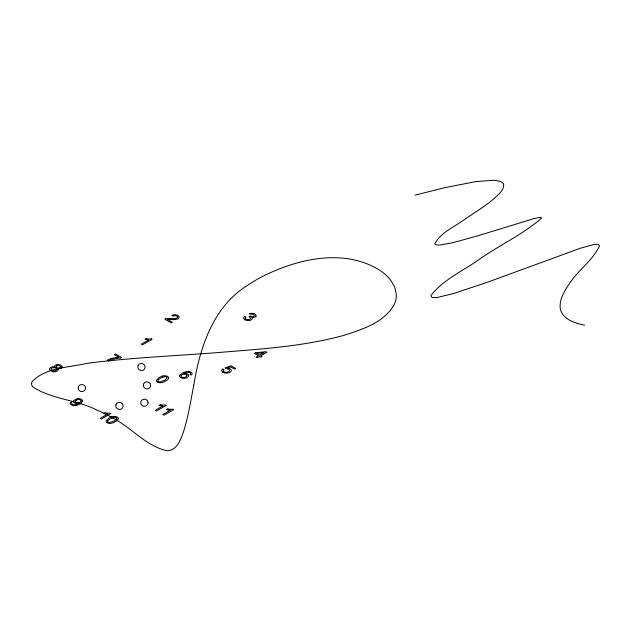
<?xml version="1.0" encoding="UTF-8"?>
<svg xmlns="http://www.w3.org/2000/svg" width="631" height="631" viewBox="0 0 631 631"><rect width="100%" height="100%" fill="white"/><g stroke="black" fill="none" stroke-linecap="round" stroke-linejoin="round"><path stroke-width="0.95" d="M81.123 401.079C80.326 403.264 75.988 403.793 75.223 401.371A3.045 1.759 0 0 1 76.067 400.267M179.851 375.09L183.637 372.377L188.322 371.344A3.952 2.279 0 0 1 189.663 371.588L191.871 372.968A3.392 1.956 0 0 1 192.084 373.536A3.415 1.972 0 0 1 192.005 374.12L191.201 375.059L189.939 374.435A3.305 1.909 0 0 0 190.546 373.599M78.118 403.603L78.244 403.517A3.762 2.169 0 0 1 76.84 403.548L76.359 403.485A3.715 2.145 0 0 1 74.876 403.028L74.174 402.562A3.668 2.114 0 0 1 73.685 401.955L73.598 401.734A4.251 2.453 0 0 1 73.535 401.261A3.983 2.295 0 0 1 73.764 400.551L76.927 398.737A4.094 2.366 0 0 1 78.205 398.611L79.049 398.65A3.912 2.264 0 0 1 80.216 398.887L81.683 399.628A4.283 2.469 0 0 1 82.377 400.44L82.456 400.622A4.18 2.414 0 0 1 82.527 401.371C80.918 404.297 76.966 405.717 73.724 405.654A4.117 2.374 0 0 1 72.439 405.41L70.301 404.061A3.36 1.94 0 0 1 70.088 403.493A3.336 1.925 0 0 1 70.175 402.917C72.817 400.322 70.498 404.865 73.417 404.763A2.934 1.696 0 0 0 74.837 404.786A7.186 4.149 0 0 0 77.952 403.627M146.124 338.666L144.988 339.328A11.35 6.555 0 0 0 146.834 339.683A8.818 5.087 0 0 0 148.766 339.872L141.257 344.203L142.432 344.881L152.071 339.32L151.314 338.879M104.998 412.871L103.863 413.526A11.35 6.555 0 0 0 105.708 413.881A8.818 5.087 0 0 0 107.641 414.078L100.132 418.4L101.307 419.087L110.946 413.518L110.188 413.076A8.384 4.843 0 0 1 105.069 412.784M159.122 405.362L160.266 404.708M167.72 409.014L166.584 409.669A11.35 6.555 0 0 0 168.43 410.024A8.818 5.087 0 0 0 170.362 410.221L162.853 414.543L164.028 415.23L173.667 409.661L172.91 409.227A8.384 4.843 0 0 1 167.791 408.927M227.57 368.094L230.67 366.903L234.503 369.111L235.631 368.465L230.851 365.704L224.991 368.015L225.953 368.741A2.824 1.633 0 0 1 227.341 368.772M162.522 376.052L162.167 376.155A14.734 8.511 0 0 0 159.146 377.646L156.527 380.075A3.96 2.287 0 0 0 156.456 380.485A3.589 2.074 0 0 0 156.953 381.542L157.498 381.96M415.088 195.145L444.382 187.77L475.711 181.602L494.247 180.253L500.809 181.444L503.641 183.905C504.35 190.87 497.07 195.452 492.677 199.782C484.553 206.432 475.703 212.111 466.924 217.845C456.363 226.103 441.25 231.577 434.838 243.7L436.147 244.844L439.444 245.12L452.49 242.809L477.312 235.97L533.424 218.76L539.694 217.387L541.777 217.916C523.73 233.967 500.856 244.378 480.988 258.197C464.313 270.336 443.546 279.052 430.87 295.655L431.667 297.248L432.969 297.611L437.441 297.453L454.288 293.336L488.197 281.962L580.504 248.188L594.552 244.331L598.172 244.378L599.45 245.924C592.761 260.8 577.61 270.328 569.067 284.234C564.201 291.435 559.105 299.693 560.265 308.756C562.781 319.609 575.054 323.159 584.582 325.202M183.905 373.497L184.946 373.449A3.581 2.067 0 0 1 185.908 373.544A3.991 2.303 0 0 1 187.517 374.104L188.03 374.467A3.62 2.09 0 0 1 188.511 375.074L188.614 376.005A4.015 2.319 0 0 1 188.275 376.699L187.005 377.669A5.214 3.013 0 0 1 184.875 378.34L184.299 378.395A3.904 2.256 0 0 1 181.633 378.024L180.072 377.015A4.086 2.358 0 0 1 179.654 376.25L179.614 375.973M164.786 376.589L160.937 377.961A25.729 14.86 0 0 0 160.093 378.458L158.136 380.059A2.319 1.341 0 0 0 158.026 380.359L158.002 380.627A2.185 1.262 0 0 0 159.998 381.881L164.194 380.509A26.163 15.105 0 0 0 165.046 380.012L167.128 377.835A2.208 1.27 0 0 0 164.786 376.573M172.902 319.594L169.534 319.452A12.604 7.272 0 0 0 168.816 319.444L168.737 319.444A5.371 3.1 0 0 0 167.601 319.523L172.31 322.244L171.175 322.898L164.833 319.231A2.974 1.719 0 0 1 165.787 318.836M177.114 315.248L177.469 315.405A6.965 4.023 0 0 1 177.981 315.697L178.66 316.21A3.841 2.216 0 0 1 179.228 317.188L178.068 318.9L174.811 319.601A18.906 10.916 0 0 1 172.902 319.586M222.759 369.064L224.1 369.719A3.344 1.932 0 0 0 223.319 370.87A2.682 1.554 0 0 0 226.213 372.266M108.5 360.908L107.286 360.206A17.368 10.025 0 0 1 110.488 358.905M107.128 422.628L106.584 422.202A3.589 2.074 0 0 1 106.079 421.145A3.96 2.287 0 0 1 106.15 420.735L108.737 418.29A14.734 8.511 0 0 1 111.774 416.799M250.152 316.044L248.969 316.557L250.752 318.048A2.761 1.593 0 0 1 247.944 319.578A2.658 1.538 0 0 1 245.191 318.198M177.626 317.172L176.475 318.363L173.296 318.694A33.057 19.088 0 0 1 170.835 318.6M160.329 404.621A8.384 4.843 0 0 0 165.472 404.968L166.213 405.354L156.575 410.923L155.392 410.237L162.901 405.907A8.818 5.087 0 0 1 160.976 405.717A11.35 6.555 0 0 1 159.122 405.37M107.16 422.612A3.952 2.287 0 0 0 109.747 423.456A5.056 2.918 0 0 0 112.397 423.015A14.111 8.148 0 0 0 117.287 420.246M117.358 420.27A6.878 3.967 0 0 0 118.249 419.039A3.668 2.114 0 0 0 118.147 418.03M118.068 418.045A3.999 2.311 0 0 0 114.629 416.397A5.009 2.895 0 0 0 112.16 416.728M78.252 399.557A2.611 1.507 0 0 1 81.225 401.079M76.083 400.275A3.557 2.051 0 0 1 78.252 399.549M56.837 369.261A2.839 1.641 0 0 1 54.345 370.878A2.839 1.641 0 0 1 51.253 369.656A2.485 1.436 0 0 1 51.253 368.82A2.926 1.688 0 0 1 53.919 367.613A2.808 1.617 0 0 1 56.672 369.261M60.608 366.745A2.201 1.27 0 0 1 57.484 367.865A2.201 1.27 0 0 1 56.924 365.767M56.869 365.728A2.185 1.262 0 0 1 59.204 365.586A2.185 1.262 0 0 1 60.426 366.737M49.715 369.127A3.77 2.177 0 0 1 51.332 367.132A3.77 2.177 0 0 1 55.142 366.966M54.913 367.108A3.202 1.846 0 0 1 58.084 364.505A3.896 2.248 0 0 1 60.466 365.112A5.813 3.352 0 0 1 61.097 365.459L61.231 365.554A3.833 2.216 0 0 1 62.114 366.863M49.557 369.135A4.172 2.406 0 0 0 50.267 370.413L50.685 370.736A6.444 3.723 0 0 0 51.379 371.138L51.75 371.304A4.259 2.461 0 0 0 54.148 371.793M54.156 371.73A3.904 2.256 0 0 0 58.186 369.94A3.731 2.153 0 0 0 57.721 368.638M57.76 368.614A3.218 1.861 0 0 0 59.566 368.82A3.147 1.814 0 0 0 61.964 366.871M110.464 358.881A20.437 11.8 0 0 1 114.779 357.801A19.159 11.058 0 0 1 118.983 357.312L114.29 354.614L115.418 353.959L121.633 357.548L120.718 358.077A19.261 11.121 0 0 0 116.625 358.487A22.456 12.967 0 0 0 111.584 359.638A17.613 10.167 0 0 0 108.508 360.908M181.428 375.5A3.502 2.027 0 0 1 184.291 374.065M181.349 375.492A2.839 1.641 0 0 0 181.2 376.399A2.548 1.475 0 0 0 183.936 377.551M186.926 375.674A3.455 1.996 0 0 1 183.913 377.448M184.307 374.128A2.627 1.522 0 0 1 187.021 375.674M179.622 376.013A4.086 2.358 0 0 1 179.859 375.145M183.929 373.513A10.751 6.207 0 0 1 186.019 372.511L186.177 372.487A4.354 2.516 0 0 1 186.595 372.377A3.857 2.224 0 0 1 188.622 372.219M188.614 372.243A2.327 1.341 0 0 1 190.499 373.591M222.775 369.072A4.188 2.421 0 0 0 221.718 370.728A4.307 2.485 0 0 0 222.877 372.187M222.861 372.203A6.207 3.581 0 0 0 223.366 372.503L224.21 372.866A4.141 2.39 0 0 0 226.34 373.197L226.852 373.173A5.166 2.981 0 0 0 230.173 372.101A4.291 2.477 0 0 0 231.269 370.523A4.243 2.453 0 0 0 229.881 368.717A4.52 2.611 0 0 0 227.57 368.102M227.334 368.796A2.934 1.696 0 0 1 229.518 370.405M229.597 370.405A3.226 1.861 0 0 1 228.485 371.635A3.66 2.114 0 0 1 226.229 372.337M245.002 319.688A4.393 2.532 0 0 1 243.59 318.056A4.251 2.453 0 0 1 244.639 316.376L245.972 316.967A4.015 2.319 0 0 0 245.136 318.19M245.341 319.885A6.026 3.478 0 0 1 244.986 319.696M245.341 319.885A4.622 2.666 0 0 0 248.393 320.556A4.165 2.406 0 0 0 251.241 319.838A3.683 2.13 0 0 0 252.345 318.671A3.234 1.869 0 0 0 251.777 317.432A3.194 1.846 0 0 0 256.02 316.163M255.847 315.043A3.455 1.996 0 0 1 255.957 316.155M255.792 315.05A4.322 2.5 0 0 0 252.187 313.276A4.417 2.548 0 0 0 249.395 313.796C250.184 314.688 256.028 313.552 253.875 316.36A2.855 1.648 0 0 1 253.67 316.462L253.559 316.51A1.869 1.081 0 0 1 252.061 316.715A3.494 2.019 0 0 1 250.318 316.155M177.106 315.255A4.172 2.406 0 0 0 174.921 314.735A3.644 2.098 0 0 0 173.225 314.924L171.916 315.397L173.004 316.17A2.753 1.585 0 0 1 175.939 315.76A2.753 1.585 0 0 1 177.729 317.172M170.835 318.616A18.528 10.695 0 0 0 167.838 318.537A6.263 3.612 0 0 0 165.779 318.829M151.33 338.934A8.384 4.843 0 0 1 146.195 338.587M157.529 381.944A3.952 2.287 0 0 0 160.124 382.788A5.056 2.918 0 0 0 162.774 382.347A14.111 8.148 0 0 0 167.665 379.578A6.878 3.967 0 0 0 168.627 378.379A3.668 2.114 0 0 0 168.524 377.37M168.438 377.377A3.999 2.311 0 0 0 165.006 375.729A5.009 2.895 0 0 0 162.538 376.068M78.26 387.718C77.637 392.356 85.224 393.042 85.445 388.373C86.068 383.735 78.481 383.041 78.26 387.718M147.993 402.389C148.616 407.034 141.029 407.721 140.816 403.051C140.185 398.406 147.772 397.719 147.993 402.389M107.633 421.114L107.625 421.295A2.185 1.262 0 0 0 109.628 422.541L113.817 421.169A26.163 15.105 0 0 0 114.668 420.672L116.751 418.503A2.208 1.27 0 0 0 114.408 417.241L110.567 418.629A25.729 14.86 0 0 0 109.715 419.126L107.767 420.727A2.319 1.341 0 0 0 107.649 421.019L107.633 421.114M193.756 385.383C190.578 401.434 188.164 417.738 182.982 433.316C180.285 440.541 176.451 450.597 167.294 450.763C146.14 446.377 131.682 427.644 112.862 418.077A130.491 75.341 0 0 0 96.527 409.866C76.288 399.66 51.695 399.384 32.796 386.866A12.73 7.351 0 0 1 31.897 381.984C45.156 367.313 68.219 367.755 86.266 363.48C130.033 357.635 174.219 356.002 218.208 352.555C260.248 349.053 302.817 346.593 343.69 335.424C362.265 329.429 384.011 322.709 394.194 304.568A60.694 35.044 0 0 0 396.307 294.361L394.896 287.673L391.457 281.26A68.976 39.824 0 0 0 379.223 269.91C343.721 248.275 298.597 258.615 263.545 275.921A163.303 94.287 0 0 0 247.163 285.575C212.994 306.981 199.838 347.665 193.756 385.383M116.017 404.66C114.314 409.006 121.404 411.562 122.84 407.113C124.544 402.767 117.453 400.212 116.017 404.66M138.023 365.806C136.32 370.152 143.411 372.708 144.854 368.267C146.558 363.921 139.467 361.358 138.023 365.806M143.576 384.153C141.872 388.499 148.963 391.062 150.399 386.614C152.103 382.268 145.012 379.704 143.576 384.153M255.366 352.761L254.285 353.384L258.45 355.789L256.154 357.114L257.33 357.793L259.633 356.468L260.926 357.217L262.007 356.594L260.713 355.845L266.929 352.256L265.966 351.696L255.366 352.761M263.861 352.666L259.53 355.166L256.525 353.431L263.861 352.666"/></g></svg>
